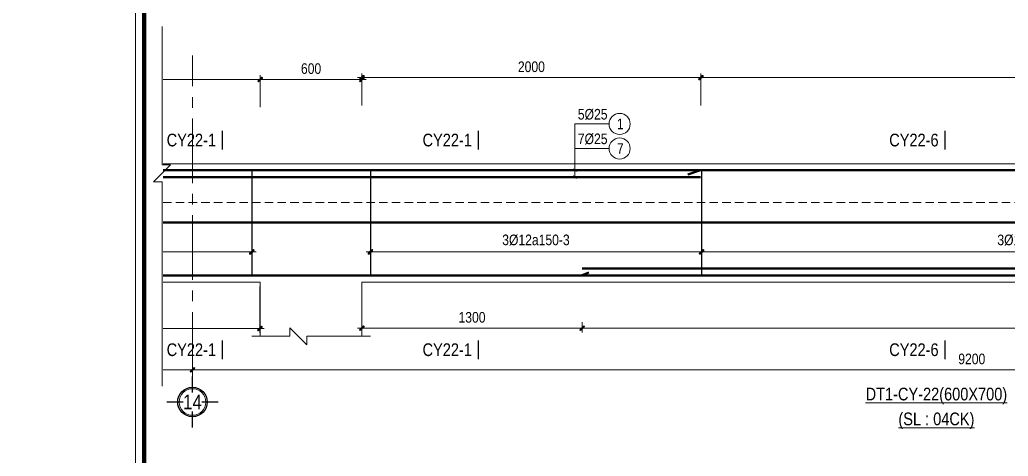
# Model space of a CAD drawing. Header units: millimetres. Extents: x 397144 to 8960116, y 345581 to 674207.
# Drawn here: x 5084176 to 5090010, y 606763 to 609342 of the extents above; entities that cross this region are included whole.
import ezdxf
from ezdxf.enums import TextEntityAlignment as Align
from ezdxf.xclip import XClip

# ---------------------------------------------------------------- set-up
doc = ezdxf.new("R2010")
doc.units = ezdxf.units.MM
doc.header["$XCLIPFRAME"] = 0
doc.header["$PDSIZE"] = -10
doc.linetypes.add('CENTER2', pattern=[28.575, 19.05, -3.175, 3.175, -3.175])
doc.linetypes.add('HIDDEN', pattern=[0.375, 0.25, -0.125])
doc.layers.get('0').update_dxf_attribs({"linetype": 'CONTINUOUS'})
doc.layers.get('Defpoints').update_dxf_attribs({"color": 12, "linetype": 'CONTINUOUS'})
for name, color, linetype, lineweight in [('2', 2, 'CONTINUOUS', 20), ('CDAI', 8, 'CONTINUOUS', 30), ('CTHEP', 2, 'CONTINUOUS', 50), ('DBAO', 3, 'CONTINUOUS', 20), ('DGIONG', 4, 'CONTINUOUS', 13), ('KTH', 150, 'CONTINUOUS', 5), ('Net khuat', 8, 'HIDDEN', 13), ('STICK', 1, 'CONTINUOUS', 9), ('TEXT', 7, 'CONTINUOUS', 15)]:
    doc.layers.add(name, color=color, linetype=linetype, lineweight=lineweight)
doc.layers.add('8', color=8, linetype='CONTINUOUS')
doc.styles.add('HELVECONDENSE', font='VHELVCN_0.TTF')
doc.styles.add('Star-HelCon', font='VHELVCN_0.TTF')
doc.styles.add('TTP-HelCon', font='VHELVCN_0.TTF')
doc.styles.add('VNI-HELVE-CONDENSE', font='VHELVCN_0.TTF')
doc.dimstyles.new('kc-25', dxfattribs={"dimtxt": 62.5, "dimasz": 20, "dimexe": 20, "dimexo": 50, "dimgap": 25, "dimtad": 3, "dimdec": 0, "dimzin": 0, "dimdsep": 46, "dimtxsty": 'VNI-HELVE-CONDENSE', "dimblk": 'DIM', "dimcen": 2.5, "dimclrd": 256, "dimclre": 154, "dimclrt": 7, "dimaunit": 1, "dimadec": 0, "dimazin": 0, "dimtfac": 1, "dimtdec": 0, "dimtix": 1, "dimtmove": 0, "dimatfit": 3, "dimldrblk": 'DOT', "dimfxl": 1, "dimtolj": 1, "dimtzin": 0, "dimarcsym": 0})
doc.dimstyles.new('TTP-25', dxfattribs={"dimscale": 25, "dimtxt": 2.5, "dimasz": 1, "dimexe": 1, "dimexo": 1, "dimgap": 0.09, "dimtad": 0, "dimdec": 4, "dimrnd": 5, "dimzin": 9, "dimdsep": 46, "dimtxsty": 'TTP-HelCon', "dimblk": 'Stick1', "dimcen": 0.09, "dimdle": 1.5, "dimclrd": 256, "dimclre": 256, "dimclrt": 7, "dimadec": 0, "dimazin": 0, "dimtfac": 1, "dimtdec": 4, "dimtmove": 0, "dimatfit": 3, "dimldrblk": '_ArchTick1', "dimfxl": 1, "dimtvp": 1, "dimtolj": 1, "dimtzin": 0, "dimarcsym": 0})

# ---------------------------------------------------------------- blocks, each defined once
blk = doc.blocks.new('Stick1')
at = {"layer": 'STICK'}
h = blk.add_hatch(color=256, dxfattribs=at)
edge = h.paths.add_edge_path()
edge.add_line((0.3, 0.5), (-0.5, -0.3))
edge.add_arc((-0.4, -0.4), 0.141, 135, 315)
edge.add_line((-0.3, -0.5), (0.5, 0.3))
edge.add_arc((0.4, 0.4), 0.141, 315, 495)
blk.add_line((1, 0), (-1, 0), dxfattribs=at)
blk.add_lwpolyline([(0.3, 0.5), (-0.5, -0.3, 1), (-0.3, -0.5), (0.5, 0.3, 1), (0.3, 0.5, 1)], format="xyb", dxfattribs=at)
blk = doc.blocks.new('*D1620')
at = {"layer": 'Defpoints', "color": 0, "transparency": 16777216}
for p in [(5113697.1, 510284.3), (5115652.1, 510201.8), (5113697.1, 510144.3)]:
    blk.add_point(p, dxfattribs=at)
at = {"layer": 'KTH', "lineweight": -2, "transparency": 16777216}
for p, q in [((5113697.1, 510259.3), (5113697.1, 510119.3)), ((5115627.1, 510144.3), (5113722.1, 510144.3)), ((5115652.1, 510176.8), (5115652.1, 510119.3))]:
    blk.add_line(p, q, dxfattribs=at)
at = {"layer": 'KTH', "lineweight": -2, "transparency": 16777216, "xscale": 25, "yscale": 25, "zscale": 25, "rotation": 180}
blk.add_blockref('Stick1', (5113697.1, 510144.3), dxfattribs=at)
at = {"layer": 'KTH', "lineweight": -2, "transparency": 16777216, "xscale": 25, "yscale": 25, "zscale": 25}
blk.add_blockref('Stick1', (5115652.1, 510144.3), dxfattribs=at)
at = {"layer": 'KTH', "color": 7, "transparency": 16777216, "insert": (5114674.6, 510214.3), "char_height": 62.5, "attachment_point": 5, "style": 'TTP-HelCon'}
blk.add_mtext('\\A1;5Þ12a150-3', dxfattribs=at)
blk = doc.blocks.new('_ArchTick1')
at = {"color": 0, "const_width": 3.81}
blk.add_lwpolyline([(-12.7, -12.7), (12.7, 12.7)], dxfattribs=at)
blk = doc.blocks.new('*D1621')
at = {"layer": 'Defpoints', "color": 0, "transparency": 16777216}
for p in [(5118307.1, 510284.4), (5116352.1, 510201.8), (5118307.1, 510144.3)]:
    blk.add_point(p, dxfattribs=at)
at = {"layer": 'KTH', "lineweight": -2, "transparency": 16777216}
for p, q in [((5118307.1, 510259.4), (5118307.1, 510119.3)), ((5116352.1, 510176.8), (5116352.1, 510119.3)), ((5116377.1, 510144.3), (5118282.1, 510144.3))]:
    blk.add_line(p, q, dxfattribs=at)
at = {"layer": 'KTH', "lineweight": -2, "transparency": 16777216, "xscale": 25, "yscale": 25, "zscale": 25, "rotation": 180}
blk.add_blockref('Stick1', (5116352.1, 510144.3), dxfattribs=at)
at = {"layer": 'KTH', "lineweight": -2, "transparency": 16777216, "xscale": 25, "yscale": 25, "zscale": 25}
blk.add_blockref('Stick1', (5118307.1, 510144.3), dxfattribs=at)
at = {"layer": 'KTH', "color": 7, "transparency": 16777216, "insert": (5117329.6, 510214.3), "char_height": 62.5, "attachment_point": 5, "style": 'TTP-HelCon'}
blk.add_mtext('\\A1;3Þ12a150-3', dxfattribs=at)
blk = doc.blocks.new('*D1622')
at = {"layer": 'Defpoints', "color": 0, "transparency": 16777216}
for p in [(5116302.1, 511163.3), (5115702.1, 511010.2), (5116302.1, 511010.2)]:
    blk.add_point(p, dxfattribs=at)
at = {"layer": 'KTH', "lineweight": -2, "transparency": 16777216}
for p, q in [((5115702.1, 511035.2), (5115702.1, 511188.3)), ((5116302.1, 511035.2), (5116302.1, 511188.3)), ((5115727.1, 511163.3), (5116277.1, 511163.3))]:
    blk.add_line(p, q, dxfattribs=at)
at = {"layer": 'KTH', "lineweight": -2, "transparency": 16777216, "xscale": 25, "yscale": 25, "zscale": 25, "rotation": 180}
blk.add_blockref('Stick1', (5115702.1, 511163.3), dxfattribs=at)
at = {"layer": 'KTH', "lineweight": -2, "transparency": 16777216, "xscale": 25, "yscale": 25, "zscale": 25}
blk.add_blockref('Stick1', (5116302.1, 511163.3), dxfattribs=at)
at = {"layer": 'KTH', "color": 7, "transparency": 16777216, "insert": (5116002.1, 511227.1), "char_height": 62.5, "attachment_point": 5, "style": 'TTP-HelCon'}
blk.add_mtext('\\A1;600', dxfattribs=at)
blk = doc.blocks.new('dau truc')
blk.add_circle((0, 0), 180)
at = {"layer": '8'}
for p, q in [((0, 127), (0, 345)), ((-127, 0), (-345, 0)), ((345, 0), (127, 0)), ((0, -345), (0, -127))]:
    blk.add_line(p, q, dxfattribs=at)
blk.add_circle((0, 0), 200, dxfattribs=at)
at = {"layer": 'TEXT', "style": 'HELVECONDENSE'}
blk.add_attdef('A', text='', height=233, dxfattribs=at).set_placement((0, 0), align=Align.MIDDLE)
blk = doc.blocks.new('*D1628')
at = {"layer": 'Defpoints', "color": 0, "transparency": 16777216}
for p in [(5115702.1, 511163.2), (5113701.1, 510974.2), (5115702.1, 510974.2)]:
    blk.add_point(p, dxfattribs=at)
at = {"layer": 'KTH', "lineweight": -2, "transparency": 16777216}
for p, q in [((5113701.1, 510999.2), (5113701.1, 511188.2)), ((5115702.1, 510999.2), (5115702.1, 511188.2)), ((5113726.1, 511163.2), (5115677.1, 511163.2))]:
    blk.add_line(p, q, dxfattribs=at)
at = {"layer": 'KTH', "lineweight": -2, "transparency": 16777216, "xscale": 25, "yscale": 25, "zscale": 25, "rotation": 180}
blk.add_blockref('Stick1', (5113701.1, 511163.2), dxfattribs=at)
at = {"layer": 'KTH', "lineweight": -2, "transparency": 16777216, "xscale": 25, "yscale": 25, "zscale": 25}
blk.add_blockref('Stick1', (5115702.1, 511163.2), dxfattribs=at)
at = {"layer": 'KTH', "color": 7, "transparency": 16777216, "insert": (5114701.6, 511227.1), "char_height": 62.5, "attachment_point": 5, "style": 'TTP-HelCon'}
blk.add_mtext('\\A1;2000', dxfattribs=at)
blk = doc.blocks.new('*D1629')
at = {"layer": 'Defpoints', "color": 0, "transparency": 16777216}
for p in [(5118303.1, 511174.2), (5116302.1, 510985.2), (5118303.1, 510985.2)]:
    blk.add_point(p, dxfattribs=at)
at = {"layer": 'KTH', "lineweight": -2, "transparency": 16777216}
for p, q in [((5116302.1, 511010.2), (5116302.1, 511199.2)), ((5118303.1, 511010.2), (5118303.1, 511199.2)), ((5116327.1, 511174.2), (5118278.1, 511174.2))]:
    blk.add_line(p, q, dxfattribs=at)
at = {"layer": 'KTH', "lineweight": -2, "transparency": 16777216, "xscale": 25, "yscale": 25, "zscale": 25, "rotation": 180}
blk.add_blockref('Stick1', (5116302.1, 511174.2), dxfattribs=at)
at = {"layer": 'KTH', "lineweight": -2, "transparency": 16777216, "xscale": 25, "yscale": 25, "zscale": 25}
blk.add_blockref('Stick1', (5118303.1, 511174.2), dxfattribs=at)
at = {"layer": 'KTH', "color": 7, "transparency": 16777216, "insert": (5117302.6, 511238), "char_height": 62.5, "attachment_point": 5, "style": 'TTP-HelCon'}
blk.add_mtext('\\A1;2000', dxfattribs=at)
blk = doc.blocks.new('*D1634')
at = {"layer": 'Defpoints', "color": 0, "transparency": 16777216}
for p in [(5118307.1, 510284.4), (5122197.1, 510284.3), (5122197.1, 510144.3)]:
    blk.add_point(p, dxfattribs=at)
at = {"layer": 'KTH', "lineweight": -2, "transparency": 16777216}
for p, q in [((5118307.1, 510259.4), (5118307.1, 510119.3)), ((5122197.1, 510259.3), (5122197.1, 510119.3)), ((5118332.1, 510144.3), (5122172.1, 510144.3))]:
    blk.add_line(p, q, dxfattribs=at)
at = {"layer": 'KTH', "lineweight": -2, "transparency": 16777216, "xscale": 25, "yscale": 25, "zscale": 25, "rotation": 180}
blk.add_blockref('Stick1', (5118307.1, 510144.3), dxfattribs=at)
at = {"layer": 'KTH', "lineweight": -2, "transparency": 16777216, "xscale": 25, "yscale": 25, "zscale": 25}
blk.add_blockref('Stick1', (5122197.1, 510144.3), dxfattribs=at)
at = {"layer": 'KTH', "color": 7, "transparency": 16777216, "insert": (5120252.1, 510214.2), "char_height": 62.5, "attachment_point": 5, "style": 'TTP-HelCon'}
blk.add_mtext('\\A1;3Þ12a200-3', dxfattribs=at)
blk = doc.blocks.new('*D1636')
at = {"layer": 'Defpoints', "color": 0, "transparency": 16777216}
for p in [(5122201.1, 511174.2), (5118303.1, 510985.2), (5122201.1, 510974.2)]:
    blk.add_point(p, dxfattribs=at)
at = {"layer": 'KTH', "lineweight": -2, "transparency": 16777216}
for p, q in [((5118303.1, 511010.2), (5118303.1, 511199.2)), ((5122201.1, 510999.2), (5122201.1, 511199.2)), ((5118328.1, 511174.2), (5122176.1, 511174.2))]:
    blk.add_line(p, q, dxfattribs=at)
at = {"layer": 'KTH', "lineweight": -2, "transparency": 16777216, "xscale": 25, "yscale": 25, "zscale": 25, "rotation": 180}
blk.add_blockref('Stick1', (5118303.1, 511174.2), dxfattribs=at)
at = {"layer": 'KTH', "lineweight": -2, "transparency": 16777216, "xscale": 25, "yscale": 25, "zscale": 25}
blk.add_blockref('Stick1', (5122201.1, 511174.2), dxfattribs=at)
at = {"layer": 'KTH', "color": 7, "transparency": 16777216, "insert": (5120252.1, 511238), "char_height": 62.5, "attachment_point": 5, "style": 'TTP-HelCon'}
blk.add_mtext('\\A1;3900', dxfattribs=at)
blk = doc.blocks.new('*D1655')
at = {"layer": 'Defpoints', "color": 0, "transparency": 16777216}
for p in [(5106102.1, 509645.8), (5115302.1, 509544.7), (5115302.1, 509447.9)]:
    blk.add_point(p, dxfattribs=at)
at = {"layer": 'KTH', "lineweight": -2, "transparency": 16777216}
for p, q in [((5106102.1, 509620.8), (5106102.1, 509422.9)), ((5115302.1, 509519.7), (5115302.1, 509422.9)), ((5106127.1, 509447.9), (5115277.1, 509447.9))]:
    blk.add_line(p, q, dxfattribs=at)
at = {"layer": 'KTH', "lineweight": -2, "transparency": 16777216, "xscale": 25, "yscale": 25, "zscale": 25, "rotation": 180}
blk.add_blockref('Stick1', (5106102.1, 509447.9), dxfattribs=at)
at = {"layer": 'KTH', "lineweight": -2, "transparency": 16777216, "xscale": 25, "yscale": 25, "zscale": 25}
blk.add_blockref('Stick1', (5115302.1, 509447.9), dxfattribs=at)
at = {"layer": 'KTH', "color": 7, "transparency": 16777216, "insert": (5110702.1, 509511.7), "char_height": 62.5, "attachment_point": 5, "style": 'TTP-HelCon'}
blk.add_mtext('\\A1;10000', dxfattribs=at)
blk = doc.blocks.new('*D1656')
at = {"layer": 'Defpoints', "color": 0, "transparency": 16777216}
for p in [(5124502.1, 509645.8), (5115302.1, 509544.7), (5124502.1, 509447.9)]:
    blk.add_point(p, dxfattribs=at)
at = {"layer": 'KTH', "lineweight": -2, "transparency": 16777216}
for p, q in [((5124502.1, 509620.8), (5124502.1, 509422.9)), ((5115302.1, 509519.7), (5115302.1, 509422.9)), ((5115327.1, 509447.9), (5124477.1, 509447.9))]:
    blk.add_line(p, q, dxfattribs=at)
at = {"layer": 'KTH', "lineweight": -2, "transparency": 16777216, "xscale": 25, "yscale": 25, "zscale": 25, "rotation": 180}
blk.add_blockref('Stick1', (5115302.1, 509447.9), dxfattribs=at)
at = {"layer": 'KTH', "lineweight": -2, "transparency": 16777216, "xscale": 25, "yscale": 25, "zscale": 25}
blk.add_blockref('Stick1', (5124502.1, 509447.9), dxfattribs=at)
at = {"layer": 'KTH', "color": 7, "transparency": 16777216, "insert": (5119902.1, 509511.7), "char_height": 62.5, "attachment_point": 5, "style": 'TTP-HelCon'}
blk.add_mtext('\\A1;9200', dxfattribs=at)
blk = doc.blocks.new('*D1639')
at = {"layer": 'Defpoints', "color": 0, "transparency": 16777216}
for p in [(5115700.1, 509965.8), (5114400.1, 509751.6), (5114400.1, 509691.7)]:
    blk.add_point(p, dxfattribs=at)
at = {"layer": 'KTH', "lineweight": -2, "transparency": 16777216}
for p, q in [((5115700.1, 509940.8), (5115700.1, 509666.7)), ((5114400.1, 509726.6), (5114400.1, 509666.7)), ((5115675.1, 509691.7), (5114425.1, 509691.7))]:
    blk.add_line(p, q, dxfattribs=at)
at = {"layer": 'KTH', "lineweight": -2, "transparency": 16777216, "xscale": 25, "yscale": 25, "zscale": 25, "rotation": 180}
blk.add_blockref('Stick1', (5114400.1, 509691.7), dxfattribs=at)
at = {"layer": 'KTH', "lineweight": -2, "transparency": 16777216, "xscale": 25, "yscale": 25, "zscale": 25}
blk.add_blockref('Stick1', (5115700.1, 509691.7), dxfattribs=at)
at = {"layer": 'KTH', "color": 7, "transparency": 16777216, "insert": (5115050.1, 509755.5), "char_height": 62.5, "attachment_point": 5, "style": 'TTP-HelCon'}
blk.add_mtext('\\A1;1300', dxfattribs=at)
blk = doc.blocks.new('*D1641')
at = {"layer": 'Defpoints', "color": 0, "transparency": 16777216}
for p in [(5116302.1, 509967.9), (5117602.1, 509753.7), (5117602.1, 509693.7)]:
    blk.add_point(p, dxfattribs=at)
at = {"layer": 'KTH', "lineweight": -2, "transparency": 16777216}
for p, q in [((5116302.1, 509942.9), (5116302.1, 509668.7)), ((5117602.1, 509728.7), (5117602.1, 509668.7)), ((5116327.1, 509693.7), (5117577.1, 509693.7))]:
    blk.add_line(p, q, dxfattribs=at)
at = {"layer": 'KTH', "lineweight": -2, "transparency": 16777216, "xscale": 25, "yscale": 25, "zscale": 25, "rotation": 180}
blk.add_blockref('Stick1', (5116302.1, 509693.7), dxfattribs=at)
at = {"layer": 'KTH', "lineweight": -2, "transparency": 16777216, "xscale": 25, "yscale": 25, "zscale": 25}
blk.add_blockref('Stick1', (5117602.1, 509693.7), dxfattribs=at)
at = {"layer": 'KTH', "color": 7, "transparency": 16777216, "insert": (5116952.1, 509757.6), "char_height": 62.5, "attachment_point": 5, "style": 'TTP-HelCon'}
blk.add_mtext('\\A1;1300', dxfattribs=at)
blk = doc.blocks.new('*D1643')
at = {"layer": 'Defpoints', "color": 0, "transparency": 16777216}
for p in [(5117602.1, 509753.7), (5122902.1, 509728.7), (5122902.1, 509693.7)]:
    blk.add_point(p, dxfattribs=at)
at = {"layer": 'KTH', "lineweight": -2, "transparency": 16777216}
for p, q in [((5117602.1, 509728.7), (5117602.1, 509668.7)), ((5117627.1, 509693.7), (5122877.1, 509693.7)), ((5122902.1, 509703.7), (5122902.1, 509668.7))]:
    blk.add_line(p, q, dxfattribs=at)
at = {"layer": 'KTH', "lineweight": -2, "transparency": 16777216, "xscale": 25, "yscale": 25, "zscale": 25, "rotation": 180}
blk.add_blockref('Stick1', (5117602.1, 509693.7), dxfattribs=at)
at = {"layer": 'KTH', "lineweight": -2, "transparency": 16777216, "xscale": 25, "yscale": 25, "zscale": 25}
blk.add_blockref('Stick1', (5122902.1, 509693.7), dxfattribs=at)
at = {"layer": 'KTH', "color": 7, "transparency": 16777216, "insert": (5120252.1, 509757.6), "char_height": 62.5, "attachment_point": 5, "style": 'TTP-HelCon'}
blk.add_mtext('\\A1;5300', dxfattribs=at)
blk = doc.blocks.new('DIM')
h = blk.add_hatch(color=1)
h.paths.add_polyline_path([(0.49, 0.29, 1), (0.29, 0.49), (-0.19, 0), (0.19, 0)])
h.paths.add_polyline_path([(0.19, 0), (-0.19, 0), (-0.49, -0.29, 1), (-0.29, -0.49)])
at = {"color": 9}
for p, q in [((-0.19, 0), (-1.5, 0)), ((0.19, 0), (1.5, 0))]:
    blk.add_line(p, q, dxfattribs=at)
at = {"color": 1}
for p, q in [((-0.49, -0.29), (0.29, 0.49)), ((-0.29, -0.49), (0.49, 0.29)), ((-0.19, 0), (0.19, 0))]:
    blk.add_line(p, q, dxfattribs=at)
blk.add_arc((-0.39, -0.39), 0.138, 135, 315, dxfattribs=at)
blk = doc.blocks.new('MC')
at = {"layer": 'CTHEP', "const_width": 10}
blk.add_lwpolyline([(0, 150), (0, 0)], dxfattribs=at)
at = {"layer": 'TEXT', "style": 'TTP-HelCon'}
blk.add_attdef('A', text='', height=100, dxfattribs=at).set_placement((-50, 25.5), align=Align.RIGHT)
blk = doc.blocks.new('CHG_XX_Khung ten')
blk.add_lwpolyline([(15, 579), (826, 579), (826, 15), (15, 15)], close=True)
at = {"color": 4, "linetype": 'Continuous', "const_width": 1}
blk.add_lwpolyline([(17, 577), (824, 577), (824, 17), (17, 17)], close=True, dxfattribs=at)
blk = doc.blocks.new('CY22')
at = {"layer": 'CDAI', "ltscale": 52.5}
for p, q in [((5115652.11791, 510630.91499), (5115652.11791, 510000.91499)), ((5116352.11531, 510630.91116), (5116352.11531, 510004.89503)), ((5118307.11531, 510630.84286), (5118307.11531, 510004.87186))]:
    blk.add_line(p, q, dxfattribs=at)
at = {"layer": 'CTHEP'}
for p, q in [((5118226.11931, 510601.83903), (5118301.11931, 510626.83903)), ((5113701.15739, 510586.90183), (5118301.11931, 510586.90183)), ((5089735.84052, 510317.9031), (5131437.8195, 510317.85497)), ((5117602.11931, 510046.95458), (5122902.11531, 510047.03055)), ((5117602.11931, 510006.95458), (5117641.6183, 510022.64646))]:
    blk.add_line(p, q, dxfattribs=at)
for points in [[(5131621.18429, 509998.65546), (5131621.18429, 510626.84267), (5089582.11547, 510626.90741), (5089582.11547, 510000.64492)], [(5089655.37267, 510381.30833), (5089655.37267, 510004.91825), (5089655.37267, 510004.91825), (5089950.98574, 510004.8952), (5099502.10655, 510004.86691), (5100076.15206, 510004.86502), (5131549.85415, 510004.84288), (5131549.85415, 510527.71839)]]:
    blk.add_lwpolyline(points, dxfattribs=at)
at = {"layer": 'DBAO'}
for points in [[(5124802.11671, 509965.80766), (5131651.18429, 509965.80027), (5131651.18429, 510665.79698), (5099650.0128, 510665.84182)], [(5108602.10935, 509965.82851), (5115702.11791, 509965.81875)], [(5115702.11791, 509645.91499), (5115702.11791, 509965.91499)], [(5116302.11931, 509645.83903), (5116302.11931, 509965.83903)], [(5116302.11931, 509965.81799), (5124202.11531, 509965.80842)]]:
    blk.add_lwpolyline(points, dxfattribs=at)
at = {"layer": 'DGIONG'}
blk.add_lwpolyline([(5115652.11791, 509645.91499), (5115877.11791, 509645.91499), (5115877.11791, 509695.91499), (5115977.11791, 509595.91499), (5115977.11791, 509645.91499), (5116352.11531, 509645.91116)], dxfattribs=at)
for centre in [(5117823.31607, 510900.71938), (5117823.31607, 510755.42038)]:
    blk.add_circle(centre, 62.5, dxfattribs=at)
at = {"layer": 'Net khuat', "linetype": 'CENTER2', "ltscale": 20}
blk.add_line((5115302.11531, 509408.42121), (5115302.11531, 511413.76386), dxfattribs=at)
at = {"layer": 'Net khuat', "ltscale": 200}
blk.add_lwpolyline([(5089552.11547, 510435.91822), (5131651.18429, 510435.91822)], dxfattribs=at)
at = {"xscale": 0.75, "yscale": 0.75, "zscale": 0.75}
for p, values in [((5115478.47413, 510748.79485), {'A': 'CY22-1'}), ((5116988.85241, 510748.79485), {'A': 'CY22-1'}), ((5119743.60952, 510748.79485), {'A': 'CY22-6'}), ((5115478.47413, 509510.0537), {'A': 'CY22-1'}), ((5116988.85241, 509510.0537), {'A': 'CY22-1'}), ((5119743.60952, 509510.0537), {'A': 'CY22-6'})]:
    blk.add_blockref('MC', p, dxfattribs=at).add_auto_attribs(values)
at = {"layer": '2', "ltscale": 300}
ref = blk.add_blockref('dau truc', (5115302.11531, 509257.55668), dxfattribs=dict(at, xscale=0.4367131292819977, yscale=0.4367131292819977, zscale=0.4367131292819977))
ref.add_attrib('A', '14', dxfattribs={"layer": 'TEXT', "height": 87.5, "style": 'HELVECONDENSE'}).set_placement((5115302.11531, 509257.55668), align=Align.MIDDLE)
at = {"layer": 'TEXT', "style": 'TTP-HelCon'}
for s, p in [('5Þ25', (5117576.80602, 510926.57233)), ('7Þ25', (5117576.80602, 510781.27333))]:
    blk.add_text(s, height=62.5, dxfattribs=at).set_placement(p)
at = {"layer": 'TEXT', "style": 'Star-HelCon'}
for s, p in [('1', (5117827.48274, 510900.71938)), ('7', (5117827.48274, 510755.42038))]:
    blk.add_text(s, height=62.5, dxfattribs=at).set_placement(p, align=Align.MIDDLE)
at = {"layer": 'TEXT', "style": 'TTP-HelCon'}
for s, p in [('%%UDT1-CY-22(600X700)', (5119693.40465, 509267.22584)), ('%%U(SL : 04CK)', (5119693.40465, 509120.33124))]:
    blk.add_text(s, height=75, dxfattribs=at).set_placement(p, align=Align.CENTER)
at = {"layer": 'KTH'}
for base, p1, p2, picture, middle in [((5115702.11791, 511163.2372), (5113701.11791, 510974.23337), (5115702.11791, 510974.23337), '*D1628', (5114701.61791, 511227.07053)), ((5116302.11531, 511163.30934), (5115702.11791, 511010.21261), (5116302.11531, 511010.21261), '*D1622', (5116002.11661, 511227.14267)), ((5118303.11531, 511174.21644), (5116302.11531, 510985.21261), (5118303.11531, 510985.21261), '*D1629', (5117302.61531, 511238.04978)), ((5122201.11531, 511174.21644), (5118303.11531, 510985.21261), (5122201.11531, 510974.23337), '*D1636', (5120252.11531, 511238.04978)), ((5114400.11791, 509691.65316), (5115700.11791, 509965.83903), (5114400.11791, 509751.60434), '*D1639', (5115050.11791, 509755.48649)), ((5124502.11531, 509447.85794), (5115302.11531, 509544.70912), (5124502.11531, 509645.84094), '*D1656', (5119902.11531, 509511.69127))]:
    dim = blk.add_linear_dim(base=base, p1=p1, p2=p2, angle=180, dimstyle='TTP-25', override={"dimtmove": 1}, dxfattribs=at)
    dim.commit()
    dim.dimension.update_dxf_attribs({"geometry": picture, "text_midpoint": middle})
for base, p1, p2, text, picture, middle in [((5113697.11791, 510144.3388), (5115652.11791, 510201.81216), (5113697.11791, 510284.28368), '5Þ12a150-3', '*D1620', (5114674.61791, 510214.25547)), ((5115302.11531, 509447.85794), (5106102.11531, 509645.84094), (5115302.11531, 509544.70912), '10000', '*D1655', (5110702.11531, 509511.69127))]:
    dim = blk.add_linear_dim(base=base, p1=p1, p2=p2, angle=180, text=text, dimstyle='TTP-25', override={"dimtmove": 1}, dxfattribs=at)
    dim.commit()
    dim.dimension.update_dxf_attribs({"geometry": picture, "text_midpoint": middle})
for base, p1, p2, text, picture, middle in [((5118307.11531, 510144.3388), (5116352.11531, 510201.81216), (5118307.11531, 510284.35199), '3Þ12a150-3', '*D1621', (5117329.61531, 510214.25547)), ((5122197.11531, 510144.26345), (5118307.11531, 510284.35199), (5122197.11531, 510284.28368), '3Þ12a200-3', '*D1634', (5120252.11531, 510214.18012))]:
    dim = blk.add_linear_dim(base=base, p1=p1, p2=p2, text=text, dimstyle='TTP-25', override={"dimtmove": 1}, dxfattribs=at)
    dim.commit()
    dim.dimension.update_dxf_attribs({"geometry": picture, "text_midpoint": middle})
for base, p1, p2, picture, middle in [((5117602.11931, 509693.74609), (5116302.11931, 509967.93196), (5117602.11931, 509753.69727), '*D1641', (5116952.11931, 509757.57943)), ((5122902.11531, 509693.74609), (5117602.11931, 509753.69727), (5122902.11531, 509728.69727), '*D1643', (5120252.11731, 509757.57943))]:
    dim = blk.add_linear_dim(base=base, p1=p1, p2=p2, dimstyle='TTP-25', override={"dimtmove": 1}, dxfattribs=at)
    dim.commit()
    dim.dimension.update_dxf_attribs({"geometry": picture, "text_midpoint": middle})
at = {"layer": 'DGIONG'}
for points in [[(5117558.29425, 510626.91127), (5117558.29399, 510900.71938), (5117760.81607, 510900.71938)], [(5117558.2939, 510586.91127), (5117558.29363, 510755.42038), (5117760.81572, 510755.42038)]]:
    blk.add_leader(points, dimstyle='kc-25', override={"dimtad": 0, "dimldrblk": 'ArchTick', "dimfxl": 100, "dimarcsym": 1}, dxfattribs=at)

msp = doc.modelspace()

# ---------------------------------------------------------------- linework, layer by layer
at = {"layer": 'DGIONG'}
msp.add_lwpolyline([(5084910.5257, 617054.8672), (5102280.13113, 617054.8672), (5102280.13113, 602536.98804), (5084910.5257, 602536.98804)], close=True, dxfattribs=at)
msp.add_lwpolyline([(5085015.35461, 609300.95663), (5085015.35461, 608484.45827), (5085065.35461, 608484.45827), (5084965.35461, 608384.45827), (5085015.35461, 608384.45827), (5085015.35461, 607176.76615)], dxfattribs=at)

# ---------------------------------------------------------------- block references
at = {"layer": 'DBAO'}
ref = msp.add_blockref('CY22', (-30106.83514, 97825.58534), dxfattribs=at)
XClip(ref).set_block_clipping_path([(5115128.8875318384, 509046.8178281924), (5131721.3127251593, 511304.5412524017)])

# ---------------------------------------------------------------- next in the draw order: block references
at = {"layer": 'KTH', "ltscale": 0.8, "xscale": 25.92478421702978, "yscale": 25.92478421702978, "zscale": 25.92478421702978}
msp.add_blockref('CHG_XX_Khung ten', (5084469.80437, 602096.26671), dxfattribs=at)

doc.saveas('drawing.dxf')
